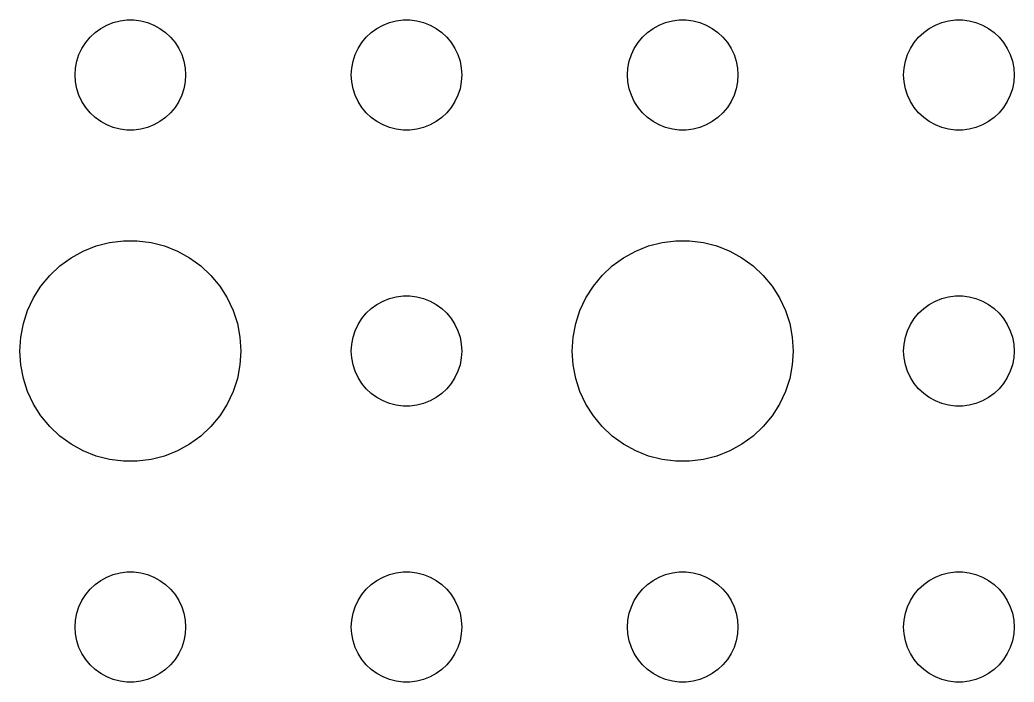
# Model space of a CAD drawing. Header units: metres. Extents: x -112 to 112, y -89 to 89.
# Drawn here: x -33 to -6, y 43.5 to 61.5 of the extents above; entities that cross this region are included whole.
import ezdxf

# ---------------------------------------------------------------- set-up
doc = ezdxf.new("R2010")
doc.units = ezdxf.units.M

msp = doc.modelspace()

# ---------------------------------------------------------------- linework, layer by layer
for p, q in [((-30.8037, 61.2665), (-30.6387, 61.3572)), ((-30.6387, 61.3572), (-30.4635, 61.4266)), ((-30.4635, 61.4266), (-30.2811, 61.4734)), ((-30.2811, 61.4734), (-30.0942, 61.497)), ((-30.0942, 61.497), (-29.9058, 61.497)), ((-29.9058, 61.497), (-29.7189, 61.4734)), ((-29.7189, 61.4734), (-29.5365, 61.4266)), ((-29.5365, 61.4266), (-29.3613, 61.3572)), ((-29.3613, 61.3572), (-29.1963, 61.2665)), ((-23.3037, 61.2665), (-23.1387, 61.3572)), ((-23.1387, 61.3572), (-22.9635, 61.4266)), ((-22.9635, 61.4266), (-22.7811, 61.4734)), ((-22.7811, 61.4734), (-22.5942, 61.497)), ((-22.5942, 61.497), (-22.4058, 61.497)), ((-22.4058, 61.497), (-22.2189, 61.4734)), ((-22.2189, 61.4734), (-22.0365, 61.4266)), ((-22.0365, 61.4266), (-21.8613, 61.3572)), ((-21.8613, 61.3572), (-21.6963, 61.2665)), ((-15.8037, 61.2665), (-15.6387, 61.3572)), ((-15.6387, 61.3572), (-15.4635, 61.4266)), ((-15.4635, 61.4266), (-15.2811, 61.4734)), ((-15.2811, 61.4734), (-15.0942, 61.497)), ((-15.0942, 61.497), (-14.9058, 61.497)), ((-14.9058, 61.497), (-14.7189, 61.4734)), ((-14.7189, 61.4734), (-14.5365, 61.4266)), ((-14.5365, 61.4266), (-14.3613, 61.3572)), ((-14.3613, 61.3572), (-14.1963, 61.2665)), ((-8.30373, 61.2665), (-8.13866, 61.3572)), ((-8.13866, 61.3572), (-7.96352, 61.4266)), ((-7.96352, 61.4266), (-7.78107, 61.4734)), ((-7.78107, 61.4734), (-7.59418, 61.497)), ((-7.59418, 61.497), (-7.40581, 61.497)), ((-7.40581, 61.497), (-7.21892, 61.4734)), ((-7.21892, 61.4734), (-7.03647, 61.4266)), ((-7.03647, 61.4266), (-6.86133, 61.3572)), ((-6.86133, 61.3572), (-6.69626, 61.2665)), ((-31.2135, 60.8817), (-31.0934, 61.0268)), ((-31.0934, 61.0268), (-30.9561, 61.1558)), ((-30.9561, 61.1558), (-30.8037, 61.2665)), ((-29.1963, 61.2665), (-29.0439, 61.1558)), ((-29.0439, 61.1558), (-28.9065, 61.0268)), ((-28.9065, 61.0268), (-28.7865, 60.8817)), ((-23.7135, 60.8817), (-23.5934, 61.0268)), ((-23.5934, 61.0268), (-23.4561, 61.1558)), ((-23.4561, 61.1558), (-23.3037, 61.2665)), ((-21.6963, 61.2665), (-21.5439, 61.1558)), ((-21.5439, 61.1558), (-21.4065, 61.0268)), ((-21.4065, 61.0268), (-21.2865, 60.8817)), ((-16.2135, 60.8817), (-16.0934, 61.0268)), ((-16.0934, 61.0268), (-15.9561, 61.1558)), ((-15.9561, 61.1558), (-15.8037, 61.2665)), ((-14.1963, 61.2665), (-14.0439, 61.1558)), ((-14.0439, 61.1558), (-13.9065, 61.0268)), ((-13.9065, 61.0268), (-13.7865, 60.8817)), ((-8.71352, 60.8817), (-8.59344, 61.0268)), ((-8.59344, 61.0268), (-8.45613, 61.1558)), ((-8.45613, 61.1558), (-8.30373, 61.2665)), ((-6.69626, 61.2665), (-6.54385, 61.1558)), ((-6.54385, 61.1558), (-6.40654, 61.0268)), ((-6.40654, 61.0268), (-6.28647, 60.8817)), ((-31.3145, 60.7226), (-31.2135, 60.8817)), ((-28.7865, 60.8817), (-28.6855, 60.7226)), ((-23.8145, 60.7226), (-23.7135, 60.8817)), ((-21.2865, 60.8817), (-21.1855, 60.7226)), ((-16.3145, 60.7226), (-16.2135, 60.8817)), ((-13.7865, 60.8817), (-13.6855, 60.7226)), ((-8.81445, 60.7226), (-8.71352, 60.8817)), ((-6.28647, 60.8817), (-6.18553, 60.7226)), ((-31.4529, 60.373), (-31.3947, 60.5522)), ((-31.3947, 60.5522), (-31.3145, 60.7226)), ((-28.6855, 60.7226), (-28.6053, 60.5522)), ((-28.6053, 60.5522), (-28.5471, 60.373)), ((-23.9529, 60.373), (-23.8947, 60.5522)), ((-23.8947, 60.5522), (-23.8145, 60.7226)), ((-21.1855, 60.7226), (-21.1053, 60.5522)), ((-21.1053, 60.5522), (-21.0471, 60.373)), ((-16.4529, 60.373), (-16.3947, 60.5522)), ((-16.3947, 60.5522), (-16.3145, 60.7226)), ((-13.6855, 60.7226), (-13.6053, 60.5522)), ((-13.6053, 60.5522), (-13.5471, 60.373)), ((-8.95287, 60.373), (-8.89465, 60.5522)), ((-8.89465, 60.5522), (-8.81445, 60.7226)), ((-6.18553, 60.7226), (-6.10533, 60.5522)), ((-6.10533, 60.5522), (-6.04712, 60.373)), ((-31.4882, 60.188), (-31.4529, 60.373)), ((-28.5471, 60.373), (-28.5118, 60.188)), ((-23.9882, 60.188), (-23.9529, 60.373)), ((-21.0471, 60.373), (-21.0118, 60.188)), ((-16.4882, 60.188), (-16.4529, 60.373)), ((-13.5471, 60.373), (-13.5118, 60.188)), ((-8.98816, 60.188), (-8.95287, 60.373)), ((-6.04712, 60.373), (-6.01183, 60.188)), ((-31.5, 60), (-31.4882, 60.188)), ((-31.4882, 59.812), (-31.5, 60)), ((-28.5118, 60.188), (-28.5, 60)), ((-28.5, 60), (-28.5118, 59.812)), ((-24, 60), (-23.9882, 60.188)), ((-23.9882, 59.812), (-24, 60)), ((-21.0118, 60.188), (-21, 60)), ((-21, 60), (-21.0118, 59.812)), ((-16.5, 60), (-16.4882, 60.188)), ((-16.4882, 59.812), (-16.5, 60)), ((-13.5118, 60.188), (-13.5, 60)), ((-13.5, 60), (-13.5118, 59.812)), ((-9, 60), (-8.98816, 60.188)), ((-8.98816, 59.812), (-9, 60)), ((-6.01183, 60.188), (-6, 60)), ((-6, 60), (-6.01183, 59.812)), ((-31.4529, 59.627), (-31.4882, 59.812)), ((-28.5118, 59.812), (-28.5471, 59.627)), ((-23.9529, 59.627), (-23.9882, 59.812)), ((-21.0118, 59.812), (-21.0471, 59.627)), ((-16.4529, 59.627), (-16.4882, 59.812)), ((-13.5118, 59.812), (-13.5471, 59.627)), ((-8.95287, 59.627), (-8.98816, 59.812)), ((-6.01183, 59.812), (-6.04712, 59.627)), ((-31.3947, 59.4478), (-31.4529, 59.627)), ((-31.3145, 59.2774), (-31.3947, 59.4478)), ((-28.6053, 59.4478), (-28.6855, 59.2774)), ((-28.5471, 59.627), (-28.6053, 59.4478)), ((-23.8947, 59.4478), (-23.9529, 59.627)), ((-23.8145, 59.2774), (-23.8947, 59.4478)), ((-21.1053, 59.4478), (-21.1855, 59.2774)), ((-21.0471, 59.627), (-21.1053, 59.4478)), ((-16.3947, 59.4478), (-16.4529, 59.627)), ((-16.3145, 59.2774), (-16.3947, 59.4478)), ((-13.6053, 59.4478), (-13.6855, 59.2774)), ((-13.5471, 59.627), (-13.6053, 59.4478)), ((-8.89465, 59.4478), (-8.95287, 59.627)), ((-8.81445, 59.2774), (-8.89465, 59.4478)), ((-6.10533, 59.4478), (-6.18553, 59.2774)), ((-6.04712, 59.627), (-6.10533, 59.4478)), ((-31.2135, 59.1183), (-31.3145, 59.2774)), ((-28.6855, 59.2774), (-28.7865, 59.1183)), ((-23.7135, 59.1183), (-23.8145, 59.2774)), ((-21.1855, 59.2774), (-21.2865, 59.1183)), ((-16.2135, 59.1183), (-16.3145, 59.2774)), ((-13.6855, 59.2774), (-13.7865, 59.1183)), ((-8.71352, 59.1183), (-8.81445, 59.2774)), ((-6.18553, 59.2774), (-6.28647, 59.1183)), ((-31.0934, 58.9732), (-31.2135, 59.1183)), ((-30.9561, 58.8442), (-31.0934, 58.9732)), ((-28.9065, 58.9732), (-29.0439, 58.8442)), ((-28.7865, 59.1183), (-28.9065, 58.9732)), ((-23.5934, 58.9732), (-23.7135, 59.1183)), ((-23.4561, 58.8442), (-23.5934, 58.9732)), ((-21.4065, 58.9732), (-21.5439, 58.8442)), ((-21.2865, 59.1183), (-21.4065, 58.9732)), ((-16.0934, 58.9732), (-16.2135, 59.1183)), ((-15.9561, 58.8442), (-16.0934, 58.9732)), ((-13.9065, 58.9732), (-14.0439, 58.8442)), ((-13.7865, 59.1183), (-13.9065, 58.9732)), ((-8.59344, 58.9732), (-8.71352, 59.1183)), ((-8.45613, 58.8442), (-8.59344, 58.9732)), ((-6.40654, 58.9732), (-6.54385, 58.8442)), ((-6.28647, 59.1183), (-6.40654, 58.9732)), ((-30.8037, 58.7335), (-30.9561, 58.8442)), ((-30.6387, 58.6428), (-30.8037, 58.7335)), ((-30.4635, 58.5734), (-30.6387, 58.6428)), ((-29.3613, 58.6428), (-29.5365, 58.5734)), ((-29.1963, 58.7335), (-29.3613, 58.6428)), ((-29.0439, 58.8442), (-29.1963, 58.7335)), ((-23.3037, 58.7335), (-23.4561, 58.8442)), ((-23.1387, 58.6428), (-23.3037, 58.7335)), ((-22.9635, 58.5734), (-23.1387, 58.6428)), ((-21.8613, 58.6428), (-22.0365, 58.5734)), ((-21.6963, 58.7335), (-21.8613, 58.6428)), ((-21.5439, 58.8442), (-21.6963, 58.7335)), ((-15.8037, 58.7335), (-15.9561, 58.8442)), ((-15.6387, 58.6428), (-15.8037, 58.7335)), ((-15.4635, 58.5734), (-15.6387, 58.6428)), ((-14.3613, 58.6428), (-14.5365, 58.5734)), ((-14.1963, 58.7335), (-14.3613, 58.6428)), ((-14.0439, 58.8442), (-14.1963, 58.7335)), ((-8.30373, 58.7335), (-8.45613, 58.8442)), ((-8.13866, 58.6428), (-8.30373, 58.7335)), ((-7.96352, 58.5734), (-8.13866, 58.6428)), ((-6.86133, 58.6428), (-7.03647, 58.5734)), ((-6.69626, 58.7335), (-6.86133, 58.6428)), ((-6.54385, 58.8442), (-6.69626, 58.7335)), ((-30.2811, 58.5266), (-30.4635, 58.5734)), ((-30.0942, 58.503), (-30.2811, 58.5266)), ((-29.9058, 58.503), (-30.0942, 58.503)), ((-29.7189, 58.5266), (-29.9058, 58.503)), ((-29.5365, 58.5734), (-29.7189, 58.5266)), ((-22.7811, 58.5266), (-22.9635, 58.5734)), ((-22.5942, 58.503), (-22.7811, 58.5266)), ((-22.4058, 58.503), (-22.5942, 58.503)), ((-22.2189, 58.5266), (-22.4058, 58.503)), ((-22.0365, 58.5734), (-22.2189, 58.5266)), ((-15.2811, 58.5266), (-15.4635, 58.5734)), ((-15.0942, 58.503), (-15.2811, 58.5266)), ((-14.9058, 58.503), (-15.0942, 58.503)), ((-14.7189, 58.5266), (-14.9058, 58.503)), ((-14.5365, 58.5734), (-14.7189, 58.5266)), ((-7.78107, 58.5266), (-7.96352, 58.5734)), ((-7.59418, 58.503), (-7.78107, 58.5266)), ((-7.40581, 58.503), (-7.59418, 58.503)), ((-7.21892, 58.5266), (-7.40581, 58.503)), ((-7.03647, 58.5734), (-7.21892, 58.5266)), ((-31.2773, 55.2145), (-30.927, 55.3532)), ((-30.927, 55.3532), (-30.5621, 55.4469)), ((-30.5621, 55.4469), (-30.1884, 55.4941)), ((-30.1884, 55.4941), (-29.8116, 55.4941)), ((-29.8116, 55.4941), (-29.4379, 55.4469)), ((-29.4379, 55.4469), (-29.0729, 55.3532)), ((-29.0729, 55.3532), (-28.7227, 55.2145)), ((-16.2773, 55.2145), (-15.927, 55.3532)), ((-15.927, 55.3532), (-15.5621, 55.4469)), ((-15.5621, 55.4469), (-15.1884, 55.4941)), ((-15.1884, 55.4941), (-14.8116, 55.4941)), ((-14.8116, 55.4941), (-14.4379, 55.4469)), ((-14.4379, 55.4469), (-14.0729, 55.3532)), ((-14.0729, 55.3532), (-13.7227, 55.2145)), ((-31.6075, 55.033), (-31.2773, 55.2145)), ((-28.7227, 55.2145), (-28.3925, 55.033)), ((-16.6075, 55.033), (-16.2773, 55.2145)), ((-13.7227, 55.2145), (-13.3925, 55.033)), ((-32.1869, 54.5536), (-31.9123, 54.8115)), ((-31.9123, 54.8115), (-31.6075, 55.033)), ((-28.3925, 55.033), (-28.0877, 54.8115)), ((-28.0877, 54.8115), (-27.8131, 54.5536)), ((-17.1869, 54.5536), (-16.9123, 54.8115)), ((-16.9123, 54.8115), (-16.6075, 55.033)), ((-13.3925, 55.033), (-13.0877, 54.8115)), ((-13.0877, 54.8115), (-12.8131, 54.5536)), ((-32.427, 54.2634), (-32.1869, 54.5536)), ((-27.8131, 54.5536), (-27.5729, 54.2634)), ((-17.427, 54.2634), (-17.1869, 54.5536)), ((-12.8131, 54.5536), (-12.5729, 54.2634)), ((-32.6289, 53.9453), (-32.427, 54.2634)), ((-27.5729, 54.2634), (-27.3711, 53.9453)), ((-17.6289, 53.9453), (-17.427, 54.2634)), ((-12.5729, 54.2634), (-12.3711, 53.9453)), ((-32.7893, 53.6044), (-32.6289, 53.9453)), ((-27.3711, 53.9453), (-27.2107, 53.6044)), ((-23.4561, 53.6558), (-23.3037, 53.7665)), ((-23.3037, 53.7665), (-23.1387, 53.8572)), ((-23.1387, 53.8572), (-22.9635, 53.9266)), ((-22.9635, 53.9266), (-22.7811, 53.9734)), ((-22.7811, 53.9734), (-22.5942, 53.997)), ((-22.5942, 53.997), (-22.4058, 53.997)), ((-22.4058, 53.997), (-22.2189, 53.9734)), ((-22.2189, 53.9734), (-22.0365, 53.9266)), ((-22.0365, 53.9266), (-21.8613, 53.8572)), ((-21.8613, 53.8572), (-21.6963, 53.7665)), ((-21.6963, 53.7665), (-21.5439, 53.6558)), ((-17.7893, 53.6044), (-17.6289, 53.9453)), ((-12.3711, 53.9453), (-12.2107, 53.6044)), ((-8.45613, 53.6558), (-8.30373, 53.7665)), ((-8.30373, 53.7665), (-8.13866, 53.8572)), ((-8.13866, 53.8572), (-7.96352, 53.9266)), ((-7.96352, 53.9266), (-7.78107, 53.9734)), ((-7.78107, 53.9734), (-7.59418, 53.997)), ((-7.59418, 53.997), (-7.40581, 53.997)), ((-7.40581, 53.997), (-7.21892, 53.9734)), ((-7.21892, 53.9734), (-7.03647, 53.9266)), ((-7.03647, 53.9266), (-6.86133, 53.8572)), ((-6.86133, 53.8572), (-6.69626, 53.7665)), ((-6.69626, 53.7665), (-6.54385, 53.6558)), ((-32.9057, 53.2461), (-32.7893, 53.6044)), ((-27.2107, 53.6044), (-27.0942, 53.2461)), ((-23.7135, 53.3817), (-23.5934, 53.5268)), ((-23.5934, 53.5268), (-23.4561, 53.6558)), ((-21.5439, 53.6558), (-21.4065, 53.5268)), ((-21.4065, 53.5268), (-21.2865, 53.3817)), ((-17.9057, 53.2461), (-17.7893, 53.6044)), ((-12.2107, 53.6044), (-12.0942, 53.2461)), ((-8.71352, 53.3817), (-8.59344, 53.5268)), ((-8.59344, 53.5268), (-8.45613, 53.6558)), ((-6.54385, 53.6558), (-6.40654, 53.5268)), ((-6.40654, 53.5268), (-6.28647, 53.3817)), ((-32.9763, 52.876), (-32.9057, 53.2461)), ((-27.0942, 53.2461), (-27.0237, 52.876)), ((-23.8947, 53.0522), (-23.8145, 53.2226)), ((-23.8145, 53.2226), (-23.7135, 53.3817)), ((-21.2865, 53.3817), (-21.1855, 53.2226)), ((-21.1855, 53.2226), (-21.1053, 53.0522)), ((-17.9763, 52.876), (-17.9057, 53.2461)), ((-12.0942, 53.2461), (-12.0237, 52.876)), ((-8.89465, 53.0522), (-8.81445, 53.2226)), ((-8.81445, 53.2226), (-8.71352, 53.3817)), ((-6.28647, 53.3817), (-6.18553, 53.2226)), ((-6.18553, 53.2226), (-6.10533, 53.0522)), ((-23.9529, 52.873), (-23.8947, 53.0522)), ((-21.1053, 53.0522), (-21.0471, 52.873)), ((-8.95287, 52.873), (-8.89465, 53.0522)), ((-6.10533, 53.0522), (-6.04712, 52.873)), ((-33, 52.5), (-32.9763, 52.876)), ((-27.0237, 52.876), (-27, 52.5)), ((-24, 52.5), (-23.9882, 52.688)), ((-23.9882, 52.688), (-23.9529, 52.873)), ((-21.0471, 52.873), (-21.0118, 52.688)), ((-21.0118, 52.688), (-21, 52.5)), ((-18, 52.5), (-17.9763, 52.876)), ((-12.0237, 52.876), (-12, 52.5)), ((-9, 52.5), (-8.98816, 52.688)), ((-8.98816, 52.688), (-8.95287, 52.873)), ((-6.04712, 52.873), (-6.01183, 52.688)), ((-6.01183, 52.688), (-6, 52.5)), ((-32.9763, 52.124), (-33, 52.5)), ((-27, 52.5), (-27.0237, 52.124)), ((-23.9882, 52.312), (-24, 52.5)), ((-21, 52.5), (-21.0118, 52.312)), ((-17.9763, 52.124), (-18, 52.5)), ((-12, 52.5), (-12.0237, 52.124)), ((-8.98816, 52.312), (-9, 52.5)), ((-6, 52.5), (-6.01183, 52.312)), ((-32.9057, 51.7539), (-32.9763, 52.124)), ((-27.0237, 52.124), (-27.0942, 51.7539)), ((-23.9529, 52.127), (-23.9882, 52.312)), ((-23.8947, 51.9478), (-23.9529, 52.127)), ((-21.0471, 52.127), (-21.1053, 51.9478)), ((-21.0118, 52.312), (-21.0471, 52.127)), ((-17.9057, 51.7539), (-17.9763, 52.124)), ((-12.0237, 52.124), (-12.0942, 51.7539)), ((-8.95287, 52.127), (-8.98816, 52.312)), ((-8.89465, 51.9478), (-8.95287, 52.127)), ((-6.04712, 52.127), (-6.10533, 51.9478)), ((-6.01183, 52.312), (-6.04712, 52.127)), ((-23.8145, 51.7774), (-23.8947, 51.9478)), ((-21.1053, 51.9478), (-21.1855, 51.7774)), ((-8.81445, 51.7774), (-8.89465, 51.9478)), ((-6.10533, 51.9478), (-6.18553, 51.7774)), ((-32.7893, 51.3956), (-32.9057, 51.7539)), ((-27.0942, 51.7539), (-27.2107, 51.3956)), ((-23.7135, 51.6183), (-23.8145, 51.7774)), ((-23.5934, 51.4732), (-23.7135, 51.6183)), ((-21.2865, 51.6183), (-21.4065, 51.4732)), ((-21.1855, 51.7774), (-21.2865, 51.6183)), ((-17.7893, 51.3956), (-17.9057, 51.7539)), ((-12.0942, 51.7539), (-12.2107, 51.3956)), ((-8.71352, 51.6183), (-8.81445, 51.7774)), ((-8.59344, 51.4732), (-8.71352, 51.6183)), ((-6.28647, 51.6183), (-6.40654, 51.4732)), ((-6.18553, 51.7774), (-6.28647, 51.6183)), ((-32.6289, 51.0547), (-32.7893, 51.3956)), ((-27.2107, 51.3956), (-27.3711, 51.0547)), ((-23.4561, 51.3442), (-23.5934, 51.4732)), ((-23.3037, 51.2335), (-23.4561, 51.3442)), ((-21.5439, 51.3442), (-21.6963, 51.2335)), ((-21.4065, 51.4732), (-21.5439, 51.3442)), ((-17.6289, 51.0547), (-17.7893, 51.3956)), ((-12.2107, 51.3956), (-12.3711, 51.0547)), ((-8.45613, 51.3442), (-8.59344, 51.4732)), ((-8.30373, 51.2335), (-8.45613, 51.3442)), ((-6.54385, 51.3442), (-6.69626, 51.2335)), ((-6.40654, 51.4732), (-6.54385, 51.3442)), ((-32.427, 50.7366), (-32.6289, 51.0547)), ((-27.3711, 51.0547), (-27.5729, 50.7366)), ((-23.1387, 51.1428), (-23.3037, 51.2335)), ((-22.9635, 51.0734), (-23.1387, 51.1428)), ((-22.7811, 51.0266), (-22.9635, 51.0734)), ((-22.0365, 51.0734), (-22.2189, 51.0266)), ((-21.8613, 51.1428), (-22.0365, 51.0734)), ((-21.6963, 51.2335), (-21.8613, 51.1428)), ((-17.427, 50.7366), (-17.6289, 51.0547)), ((-12.3711, 51.0547), (-12.5729, 50.7366)), ((-8.13866, 51.1428), (-8.30373, 51.2335)), ((-7.96352, 51.0734), (-8.13866, 51.1428)), ((-7.78107, 51.0266), (-7.96352, 51.0734)), ((-7.03647, 51.0734), (-7.21892, 51.0266)), ((-6.86133, 51.1428), (-7.03647, 51.0734)), ((-6.69626, 51.2335), (-6.86133, 51.1428)), ((-22.5942, 51.003), (-22.7811, 51.0266)), ((-22.4058, 51.003), (-22.5942, 51.003)), ((-22.2189, 51.0266), (-22.4058, 51.003)), ((-7.59418, 51.003), (-7.78107, 51.0266)), ((-7.40581, 51.003), (-7.59418, 51.003)), ((-7.21892, 51.0266), (-7.40581, 51.003)), ((-32.1869, 50.4464), (-32.427, 50.7366)), ((-27.5729, 50.7366), (-27.8131, 50.4464)), ((-17.1869, 50.4464), (-17.427, 50.7366)), ((-12.5729, 50.7366), (-12.8131, 50.4464)), ((-31.9123, 50.1885), (-32.1869, 50.4464)), ((-27.8131, 50.4464), (-28.0877, 50.1885)), ((-16.9123, 50.1885), (-17.1869, 50.4464)), ((-12.8131, 50.4464), (-13.0877, 50.1885)), ((-31.6075, 49.967), (-31.9123, 50.1885)), ((-31.2773, 49.7855), (-31.6075, 49.967)), ((-28.3925, 49.967), (-28.7227, 49.7855)), ((-28.0877, 50.1885), (-28.3925, 49.967)), ((-16.6075, 49.967), (-16.9123, 50.1885)), ((-16.2773, 49.7855), (-16.6075, 49.967)), ((-13.3925, 49.967), (-13.7227, 49.7855)), ((-13.0877, 50.1885), (-13.3925, 49.967)), ((-30.927, 49.6468), (-31.2773, 49.7855)), ((-28.7227, 49.7855), (-29.0729, 49.6468)), ((-15.927, 49.6468), (-16.2773, 49.7855)), ((-13.7227, 49.7855), (-14.0729, 49.6468)), ((-30.5621, 49.5531), (-30.927, 49.6468)), ((-30.1884, 49.5059), (-30.5621, 49.5531)), ((-29.8116, 49.5059), (-30.1884, 49.5059)), ((-29.4379, 49.5531), (-29.8116, 49.5059)), ((-29.0729, 49.6468), (-29.4379, 49.5531)), ((-15.5621, 49.5531), (-15.927, 49.6468)), ((-15.1884, 49.5059), (-15.5621, 49.5531)), ((-14.8116, 49.5059), (-15.1884, 49.5059)), ((-14.4379, 49.5531), (-14.8116, 49.5059)), ((-14.0729, 49.6468), (-14.4379, 49.5531)), ((-30.4635, 46.4266), (-30.2811, 46.4734)), ((-30.2811, 46.4734), (-30.0942, 46.497)), ((-30.0942, 46.497), (-29.9058, 46.497)), ((-29.9058, 46.497), (-29.7189, 46.4734)), ((-29.7189, 46.4734), (-29.5365, 46.4266)), ((-22.9635, 46.4266), (-22.7811, 46.4734)), ((-22.7811, 46.4734), (-22.5942, 46.497)), ((-22.5942, 46.497), (-22.4058, 46.497)), ((-22.4058, 46.497), (-22.2189, 46.4734)), ((-22.2189, 46.4734), (-22.0365, 46.4266)), ((-15.4635, 46.4266), (-15.2811, 46.4734)), ((-15.2811, 46.4734), (-15.0942, 46.497)), ((-15.0942, 46.497), (-14.9058, 46.497)), ((-14.9058, 46.497), (-14.7189, 46.4734)), ((-14.7189, 46.4734), (-14.5365, 46.4266)), ((-7.96352, 46.4266), (-7.78107, 46.4734)), ((-7.78107, 46.4734), (-7.59418, 46.497)), ((-7.59418, 46.497), (-7.40581, 46.497)), ((-7.40581, 46.497), (-7.21892, 46.4734)), ((-7.21892, 46.4734), (-7.03647, 46.4266)), ((-30.9561, 46.1558), (-30.8037, 46.2665)), ((-30.8037, 46.2665), (-30.6387, 46.3572)), ((-30.6387, 46.3572), (-30.4635, 46.4266)), ((-29.5365, 46.4266), (-29.3613, 46.3572)), ((-29.3613, 46.3572), (-29.1963, 46.2665)), ((-29.1963, 46.2665), (-29.0439, 46.1558)), ((-23.4561, 46.1558), (-23.3037, 46.2665)), ((-23.3037, 46.2665), (-23.1387, 46.3572)), ((-23.1387, 46.3572), (-22.9635, 46.4266)), ((-22.0365, 46.4266), (-21.8613, 46.3572)), ((-21.8613, 46.3572), (-21.6963, 46.2665)), ((-21.6963, 46.2665), (-21.5439, 46.1558)), ((-15.9561, 46.1558), (-15.8037, 46.2665)), ((-15.8037, 46.2665), (-15.6387, 46.3572)), ((-15.6387, 46.3572), (-15.4635, 46.4266)), ((-14.5365, 46.4266), (-14.3613, 46.3572)), ((-14.3613, 46.3572), (-14.1963, 46.2665)), ((-14.1963, 46.2665), (-14.0439, 46.1558)), ((-8.45613, 46.1558), (-8.30373, 46.2665)), ((-8.30373, 46.2665), (-8.13866, 46.3572)), ((-8.13866, 46.3572), (-7.96352, 46.4266)), ((-7.03647, 46.4266), (-6.86133, 46.3572)), ((-6.86133, 46.3572), (-6.69626, 46.2665)), ((-6.69626, 46.2665), (-6.54385, 46.1558)), ((-31.2135, 45.8817), (-31.0934, 46.0268)), ((-31.0934, 46.0268), (-30.9561, 46.1558)), ((-29.0439, 46.1558), (-28.9065, 46.0268)), ((-28.9065, 46.0268), (-28.7865, 45.8817)), ((-23.7135, 45.8817), (-23.5934, 46.0268)), ((-23.5934, 46.0268), (-23.4561, 46.1558)), ((-21.5439, 46.1558), (-21.4065, 46.0268)), ((-21.4065, 46.0268), (-21.2865, 45.8817)), ((-16.2135, 45.8817), (-16.0934, 46.0268)), ((-16.0934, 46.0268), (-15.9561, 46.1558)), ((-14.0439, 46.1558), (-13.9065, 46.0268)), ((-13.9065, 46.0268), (-13.7865, 45.8817)), ((-8.71352, 45.8817), (-8.59344, 46.0268)), ((-8.59344, 46.0268), (-8.45613, 46.1558)), ((-6.54385, 46.1558), (-6.40654, 46.0268)), ((-6.40654, 46.0268), (-6.28647, 45.8817)), ((-31.3947, 45.5522), (-31.3145, 45.7226)), ((-31.3145, 45.7226), (-31.2135, 45.8817)), ((-28.7865, 45.8817), (-28.6855, 45.7226)), ((-28.6855, 45.7226), (-28.6053, 45.5522)), ((-23.8947, 45.5522), (-23.8145, 45.7226)), ((-23.8145, 45.7226), (-23.7135, 45.8817)), ((-21.2865, 45.8817), (-21.1855, 45.7226)), ((-21.1855, 45.7226), (-21.1053, 45.5522)), ((-16.3947, 45.5522), (-16.3145, 45.7226)), ((-16.3145, 45.7226), (-16.2135, 45.8817)), ((-13.7865, 45.8817), (-13.6855, 45.7226)), ((-13.6855, 45.7226), (-13.6053, 45.5522)), ((-8.89465, 45.5522), (-8.81445, 45.7226)), ((-8.81445, 45.7226), (-8.71352, 45.8817)), ((-6.28647, 45.8817), (-6.18553, 45.7226)), ((-6.18553, 45.7226), (-6.10533, 45.5522)), ((-31.4882, 45.188), (-31.4529, 45.373)), ((-31.4529, 45.373), (-31.3947, 45.5522)), ((-28.6053, 45.5522), (-28.5471, 45.373)), ((-28.5471, 45.373), (-28.5118, 45.188)), ((-23.9882, 45.188), (-23.9529, 45.373)), ((-23.9529, 45.373), (-23.8947, 45.5522)), ((-21.1053, 45.5522), (-21.0471, 45.373)), ((-21.0471, 45.373), (-21.0118, 45.188)), ((-16.4882, 45.188), (-16.4529, 45.373)), ((-16.4529, 45.373), (-16.3947, 45.5522)), ((-13.6053, 45.5522), (-13.5471, 45.373)), ((-13.5471, 45.373), (-13.5118, 45.188)), ((-8.98816, 45.188), (-8.95287, 45.373)), ((-8.95287, 45.373), (-8.89465, 45.5522)), ((-6.10533, 45.5522), (-6.04712, 45.373)), ((-6.04712, 45.373), (-6.01183, 45.188)), ((-31.5, 45), (-31.4882, 45.188)), ((-28.5118, 45.188), (-28.5, 45)), ((-24, 45), (-23.9882, 45.188)), ((-21.0118, 45.188), (-21, 45)), ((-16.5, 45), (-16.4882, 45.188)), ((-13.5118, 45.188), (-13.5, 45)), ((-9, 45), (-8.98816, 45.188)), ((-6.01183, 45.188), (-6, 45)), ((-31.4882, 44.812), (-31.5, 45)), ((-28.5, 45), (-28.5118, 44.812)), ((-23.9882, 44.812), (-24, 45)), ((-21, 45), (-21.0118, 44.812)), ((-16.4882, 44.812), (-16.5, 45)), ((-13.5, 45), (-13.5118, 44.812)), ((-8.98816, 44.812), (-9, 45)), ((-6, 45), (-6.01183, 44.812)), ((-31.4529, 44.627), (-31.4882, 44.812)), ((-31.3947, 44.4478), (-31.4529, 44.627)), ((-28.5471, 44.627), (-28.6053, 44.4478)), ((-28.5118, 44.812), (-28.5471, 44.627)), ((-23.9529, 44.627), (-23.9882, 44.812)), ((-23.8947, 44.4478), (-23.9529, 44.627)), ((-21.0471, 44.627), (-21.1053, 44.4478)), ((-21.0118, 44.812), (-21.0471, 44.627)), ((-16.4529, 44.627), (-16.4882, 44.812)), ((-16.3947, 44.4478), (-16.4529, 44.627)), ((-13.5471, 44.627), (-13.6053, 44.4478)), ((-13.5118, 44.812), (-13.5471, 44.627)), ((-8.95287, 44.627), (-8.98816, 44.812)), ((-8.89465, 44.4478), (-8.95287, 44.627)), ((-6.04712, 44.627), (-6.10533, 44.4478)), ((-6.01183, 44.812), (-6.04712, 44.627)), ((-31.3145, 44.2774), (-31.3947, 44.4478)), ((-28.6053, 44.4478), (-28.6855, 44.2774)), ((-23.8145, 44.2774), (-23.8947, 44.4478)), ((-21.1053, 44.4478), (-21.1855, 44.2774)), ((-16.3145, 44.2774), (-16.3947, 44.4478)), ((-13.6053, 44.4478), (-13.6855, 44.2774)), ((-8.81445, 44.2774), (-8.89465, 44.4478)), ((-6.10533, 44.4478), (-6.18553, 44.2774)), ((-31.2135, 44.1183), (-31.3145, 44.2774)), ((-31.0934, 43.9732), (-31.2135, 44.1183)), ((-28.7865, 44.1183), (-28.9065, 43.9732)), ((-28.6855, 44.2774), (-28.7865, 44.1183)), ((-23.7135, 44.1183), (-23.8145, 44.2774)), ((-23.5934, 43.9732), (-23.7135, 44.1183)), ((-21.2865, 44.1183), (-21.4065, 43.9732)), ((-21.1855, 44.2774), (-21.2865, 44.1183)), ((-16.2135, 44.1183), (-16.3145, 44.2774)), ((-16.0934, 43.9732), (-16.2135, 44.1183)), ((-13.7865, 44.1183), (-13.9065, 43.9732)), ((-13.6855, 44.2774), (-13.7865, 44.1183)), ((-8.71352, 44.1183), (-8.81445, 44.2774)), ((-8.59344, 43.9732), (-8.71352, 44.1183)), ((-6.28647, 44.1183), (-6.40654, 43.9732)), ((-6.18553, 44.2774), (-6.28647, 44.1183)), ((-30.9561, 43.8442), (-31.0934, 43.9732)), ((-30.8037, 43.7335), (-30.9561, 43.8442)), ((-29.0439, 43.8442), (-29.1963, 43.7335)), ((-28.9065, 43.9732), (-29.0439, 43.8442)), ((-23.4561, 43.8442), (-23.5934, 43.9732)), ((-23.3037, 43.7335), (-23.4561, 43.8442)), ((-21.5439, 43.8442), (-21.6963, 43.7335)), ((-21.4065, 43.9732), (-21.5439, 43.8442)), ((-15.9561, 43.8442), (-16.0934, 43.9732)), ((-15.8037, 43.7335), (-15.9561, 43.8442)), ((-14.0439, 43.8442), (-14.1963, 43.7335)), ((-13.9065, 43.9732), (-14.0439, 43.8442)), ((-8.45613, 43.8442), (-8.59344, 43.9732)), ((-8.30373, 43.7335), (-8.45613, 43.8442)), ((-6.54385, 43.8442), (-6.69626, 43.7335)), ((-6.40654, 43.9732), (-6.54385, 43.8442)), ((-30.6387, 43.6428), (-30.8037, 43.7335)), ((-30.4635, 43.5734), (-30.6387, 43.6428)), ((-30.2811, 43.5266), (-30.4635, 43.5734)), ((-30.0942, 43.503), (-30.2811, 43.5266)), ((-29.9058, 43.503), (-30.0942, 43.503)), ((-29.7189, 43.5266), (-29.9058, 43.503)), ((-29.5365, 43.5734), (-29.7189, 43.5266)), ((-29.3613, 43.6428), (-29.5365, 43.5734)), ((-29.1963, 43.7335), (-29.3613, 43.6428)), ((-23.1387, 43.6428), (-23.3037, 43.7335)), ((-22.9635, 43.5734), (-23.1387, 43.6428)), ((-22.7811, 43.5266), (-22.9635, 43.5734)), ((-22.5942, 43.503), (-22.7811, 43.5266)), ((-22.4058, 43.503), (-22.5942, 43.503)), ((-22.2189, 43.5266), (-22.4058, 43.503)), ((-22.0365, 43.5734), (-22.2189, 43.5266)), ((-21.8613, 43.6428), (-22.0365, 43.5734)), ((-21.6963, 43.7335), (-21.8613, 43.6428)), ((-15.6387, 43.6428), (-15.8037, 43.7335)), ((-15.4635, 43.5734), (-15.6387, 43.6428)), ((-15.2811, 43.5266), (-15.4635, 43.5734)), ((-15.0942, 43.503), (-15.2811, 43.5266)), ((-14.9058, 43.503), (-15.0942, 43.503)), ((-14.7189, 43.5266), (-14.9058, 43.503)), ((-14.5365, 43.5734), (-14.7189, 43.5266)), ((-14.3613, 43.6428), (-14.5365, 43.5734)), ((-14.1963, 43.7335), (-14.3613, 43.6428)), ((-8.13866, 43.6428), (-8.30373, 43.7335)), ((-7.96352, 43.5734), (-8.13866, 43.6428)), ((-7.78107, 43.5266), (-7.96352, 43.5734)), ((-7.59418, 43.503), (-7.78107, 43.5266)), ((-7.40581, 43.503), (-7.59418, 43.503)), ((-7.21892, 43.5266), (-7.40581, 43.503)), ((-7.03647, 43.5734), (-7.21892, 43.5266)), ((-6.86133, 43.6428), (-7.03647, 43.5734)), ((-6.69626, 43.7335), (-6.86133, 43.6428))]:
    msp.add_line(p, q)

doc.saveas('drawing.dxf')
